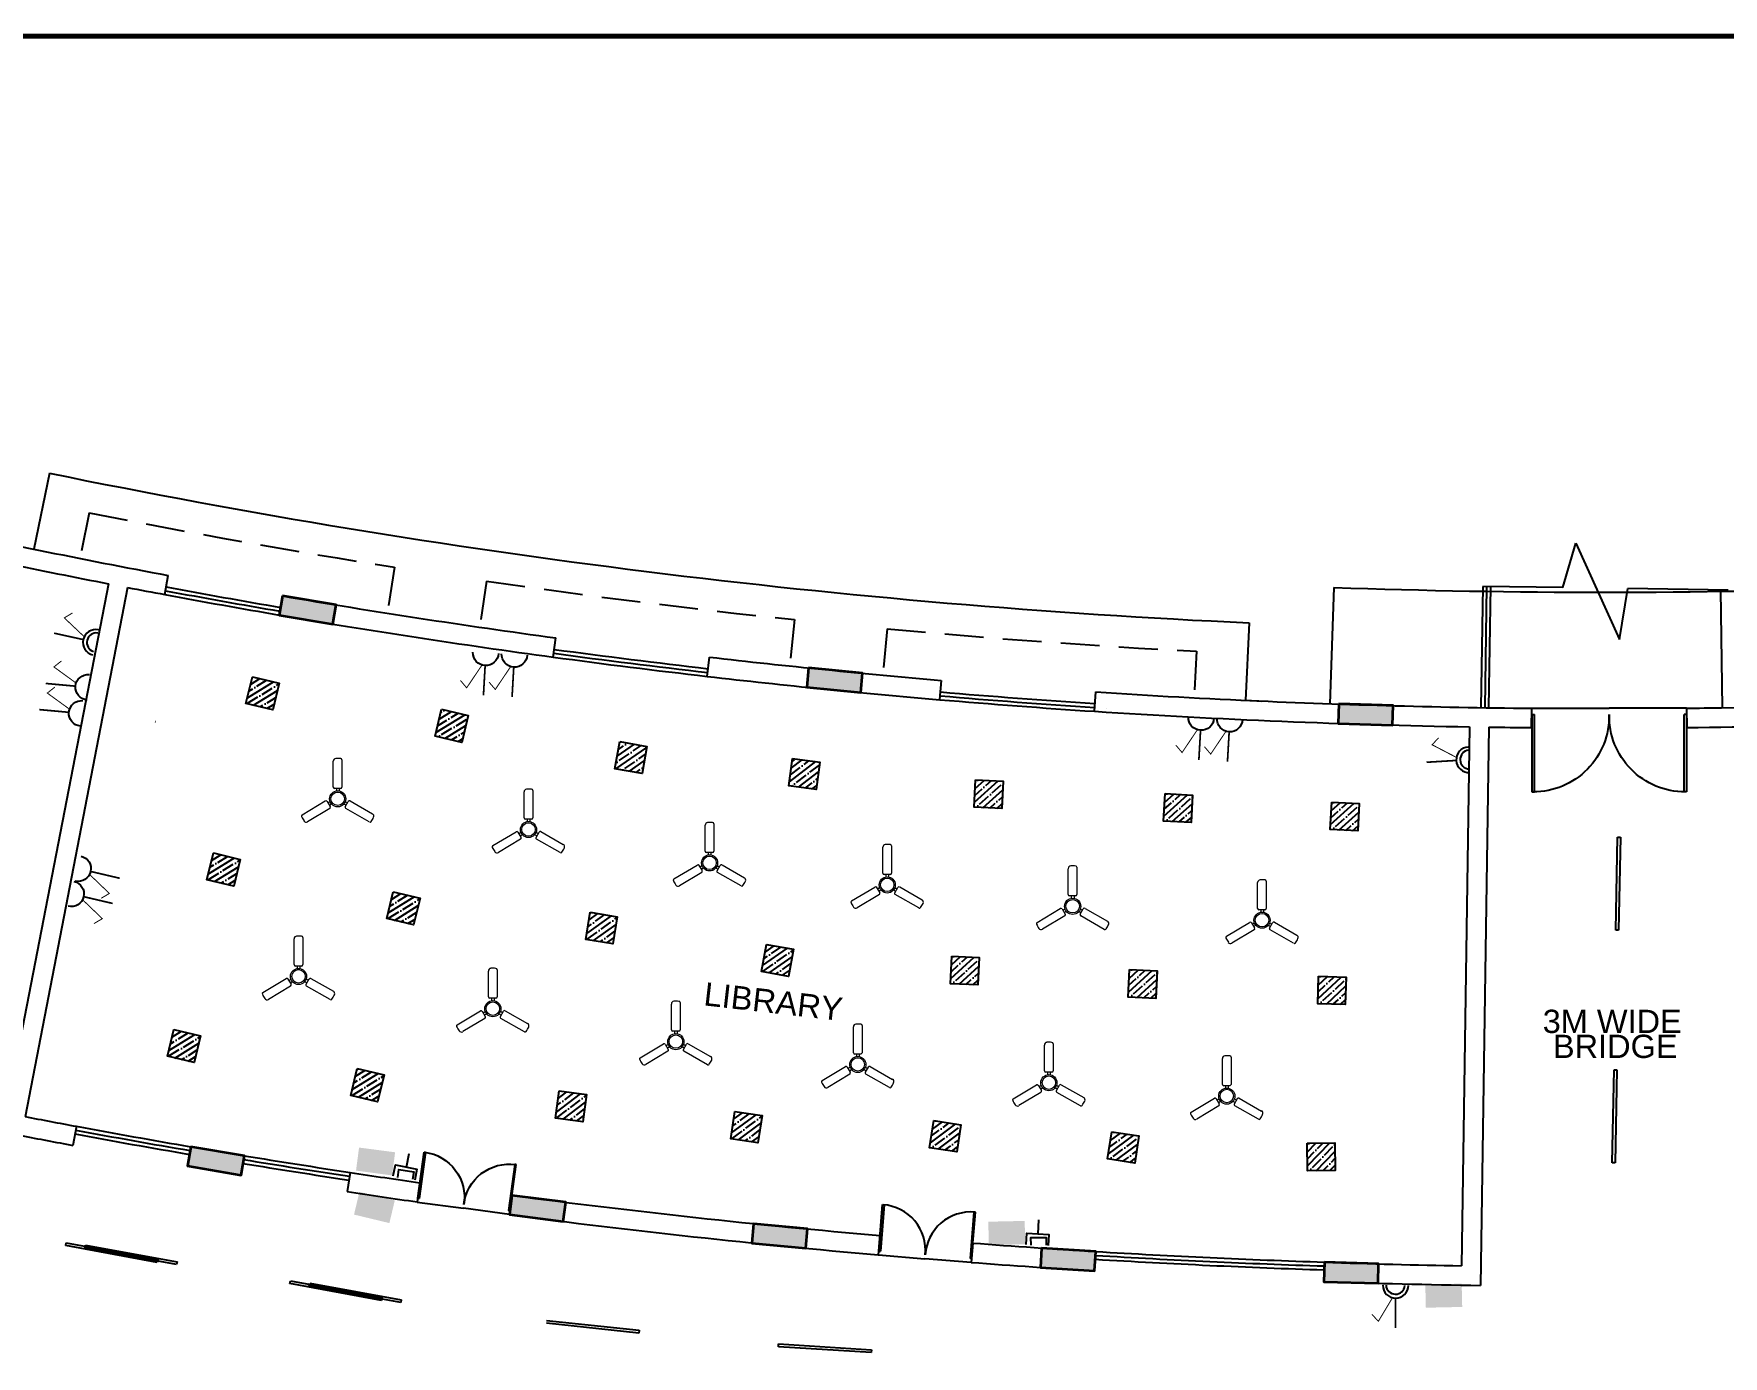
# Model space of a CAD drawing. Header units: inches. Extents: x -221585 to 401252, y -284294 to 332380.
# Drawn here: x 143066 to 145244, y 54411 to 56117 of the extents above; entities that cross this region are included whole.
import ezdxf

# ---------------------------------------------------------------- set-up
doc = ezdxf.new("R2010")
doc.units = ezdxf.units.IN
doc.header["$MEASUREMENT"] = 0
doc.linetypes.add('HIDDEN', pattern=[0.375, 0.25, -0.125])
doc.linetypes.add('HIDDEN2', pattern=[0.1875, 0.125, -0.0625])
for name, color, linetype in [('A_dimension_100', 233, 'Continuous'), ('E-LIGHT', 7, 'Continuous'), ('Power', 7, 'Continuous'), ('UPS', 7, 'Continuous')]:
    doc.layers.add(name, color=color, linetype=linetype)
for name, color, linetype, lineweight in [('ceilingfan', 1, 'Continuous', 15), ('column fa 25', 3, 'Continuous', 35), ('text', 72, 'HIDDEN2', 5)]:
    doc.layers.add(name, color=color, linetype=linetype, lineweight=lineweight)
doc.styles.add('DIM', font='arial.ttf')

# ---------------------------------------------------------------- blocks, each defined once
blk = doc.blocks.new('RYTRTRTRTRT')
at = {"color": 1}
for p, q in [((42.518, 61.153), (42.518, 61.753)), ((42.518, 61.753), (42.538, 61.753)), ((42.538, 61.753), (42.538, 61.153)), ((43.718, 61.753), (43.698, 61.753)), ((43.698, 61.753), (43.698, 61.153)), ((43.718, 61.153), (43.718, 61.753)), ((42.518, 61.153), (42.538, 61.153)), ((42.518, 61.103), (43.118, 61.103)), ((43.718, 61.103), (43.118, 61.103)), ((43.718, 61.153), (43.698, 61.153))]:
    blk.add_line(p, q, dxfattribs=at)
for centre, start, end in [((42.528, 61.163), 359.0371, 90), ((43.708, 61.163), 90, 180.9629)]:
    blk.add_arc(centre, 0.59, start, end, dxfattribs=at)
blk = doc.blocks.new('dd')
at = {"layer": 'column fa 25', "ltscale": 10}
h = blk.add_hatch(color=3, dxfattribs=at)
h.set_gradient(color1=(141, 141, 141), color2=(145, 145, 145), one_color=1, tint=0.57, name='CYLINDER')
h.paths.add_polyline_path([(177327.8, 119886), (177352.8, 119886), (177352.8, 119956), (177327.8, 119956)])
at = {"layer": 'column fa 25', "color": 1, "ltscale": 10}
blk.add_lwpolyline([(177327.8, 119886), (177352.8, 119886), (177352.8, 119956), (177327.8, 119956)], close=True, dxfattribs=at)
blk = doc.blocks.new('Fan')
at = {"color": 6}
for p, q in [((-5.8, 15.7), (-5.8, 48.4)), ((5.2, 50.1), (5.2, 15.7)), ((3.5, 14), (-4.1, 14)), ((-1.9, 14), (-1.9, 10.8)), ((1.5, 14), (1.5, 10.8)), ((-45.2, -19.5), (-15.9, -1.9)), ((-10.2, -11.4), (-38.2, -28.2)), ((-13.6, -2.5), (-9.7, -9)), ((-12.6, -4.2), (-9.9, -2.6)), ((-10.8, -7.1), (-8.1, -5.5)), ((10.3, -7.3), (7.6, -5.8)), ((12, -4.4), (9.3, -2.8)), ((9.4, -9.1), (13.2, -2.4)), ((39.7, -28.3), (10, -11.4)), ((15.5, -1.8), (43.8, -18))]:
    blk.add_line(p, q, dxfattribs=at)
for centre, radius in [((-0.2, 0.8), 10.2), ((-0.2, 0.9), 8.5)]:
    blk.add_circle(centre, radius, dxfattribs=at)
for centre, radius, start, end in [((-2.4, 48.4), 3.4, 92.735, 180), ((-0.2, 0.9), 51, 85.7207, 92.735), ((3.5, 50.1), 1.7, 0, 85.7207), ((-4.1, 15.7), 1.7, 180, 270), ((3.5, 15.7), 1.7, 270, 0), ((-44.4, -21), 1.7, 120.9808, 206.3239), ((-15, -3.4), 1.7, 30.9808, 120.9808), ((-11.1, -9.9), 1.7, 300.9808, 30.9808), ((10.8, -9.9), 1.7, 150.2708, 240.2708), ((14.6, -3.3), 1.7, 60.2708, 150.2708), ((42.1, -20.9), 3.4, 332.7215, 60.2708), ((-0.2, 0.9), 51, 206.3239, 213.3255), ((-40, -25.3), 3.4, 213.3255, 300.9808), ((40.6, -26.9), 1.7, 240.2708, 325.7165), ((-0.2, 0.9), 51, 325.7165, 332.7215)]:
    blk.add_arc(centre, radius, start, end, dxfattribs=at)
blk = doc.blocks.new('ups 6A')
at = {"layer": 'E-LIGHT', "color": 4}
for points, const_width in [([(5905667, -1658491), (5905670, -1658287)], 11.7), ([(5905692, -1658286), (5905785, -1658448), (5905831, -1658401)], 6.64)]:
    blk.add_lwpolyline(points, dxfattribs=dict(at, const_width=const_width))
blk.add_arc((5905672, -1658200), 87.4, 179.0102, 359.0102, dxfattribs=at)
blk = doc.blocks.new('16A')
at = {"layer": 'E-LIGHT', "color": 1}
for points, const_width in [([(5916857, -1642748), (5916861, -1642952)], 11.7), ([(5916882, -1642953), (5916975, -1642791), (5917021, -1642838)], 6.64)]:
    blk.add_lwpolyline(points, dxfattribs=dict(at, const_width=const_width))
for centre, radius, start, end in [((5916862, -1643039), 87.4, 0.9898, 180.9898), ((5916863, -1643043), 64.6, 4.2725, 175.7579)]:
    blk.add_arc(centre, radius, start, end, dxfattribs=at)

msp = doc.modelspace()

# ---------------------------------------------------------------- hatches: boundary and pattern name
at = {"ltscale": 10}
h = msp.add_hatch(dxfattribs=at)
h.set_pattern_fill('ANSI35', color=1, scale=50, angle=-13.423)
h.set_pattern_definition([(31.5770164, (-49845.234, -85798.508), (-6.5455525, 10.6492132), []), (31.5770164, (-49836.637, -85800.56), (-6.5455525, 10.6492132), [15.625, -3.125, 0, -3.125])])
h.paths.add_polyline_path([(143373.8, 55244.8), (143382.1, 55279.3), (143347.6, 55287.5), (143339.3, 55253)])
h = msp.add_hatch(dxfattribs=at)
h.set_pattern_fill('ANSI35', color=1, scale=50, angle=-13.423)
h.set_pattern_definition([(31.5770164, (-49829.143, -85792.147), (-6.5455525, 10.6492132), []), (31.5770164, (-49820.546, -85794.199), (-6.5455525, 10.6492132), [15.625, -3.125, 0, -3.125])])
h.paths.add_polyline_path([(143617.6, 55202.9), (143625.8, 55237.4), (143591.3, 55245.7), (143583.1, 55211.1)])
h = msp.add_hatch(dxfattribs=at)
h.set_pattern_fill('ANSI35', color=1, scale=50, angle=-10.1892)
h.set_pattern_definition([(34.8108347, (-41567.234, -96488.888), (-7.13586046, 10.2630159), []), (34.8108347, (-41558.535, -96490.451), (-7.13586046, 10.2630159), [15.625, -3.125, 0, -3.125])])
h.paths.add_polyline_path([(143850, 55162.7), (143856.3, 55197.6), (143821.3, 55203.9), (143815, 55169)])
h = msp.add_hatch(dxfattribs=at)
h.set_pattern_fill('ANSI35', color=1, scale=50, angle=-7.5034)
h.set_pattern_definition([(37.496601, (-34265.83, -105015.035), (-7.6089295, 9.9173682), []), (37.496601, (-34257.067, -105016.189), (-7.6089295, 9.9173682), [15.625, -3.125, 0, -3.125])])
h.paths.add_polyline_path([(144074.5, 55142.2), (144079.1, 55177.4), (144043.9, 55182.1), (144039.3, 55146.9)])
h = msp.add_hatch(dxfattribs=at)
h.set_pattern_fill('ANSI35', color=1, scale=50, angle=-2.9665)
h.set_pattern_definition([(42.033545, (-21032, -118651.923), (-8.36956974, 9.2844118), []), (42.033545, (-21023.173, -118652.381), (-8.36956974, 9.2844118), [15.625, -3.125, 0, -3.125])])
h.paths.add_polyline_path([(144313.9, 55117.5), (144315.7, 55152.9), (144280.2, 55154.8), (144278.4, 55119.3)])
h = msp.add_hatch(dxfattribs=at)
h.set_pattern_fill('ANSI35', color=1, scale=50, angle=-2.9665)
h.set_pattern_definition([(42.033545, (-20787.868, -118669.887), (-8.36956974, 9.2844118), []), (42.033545, (-20779.041, -118670.344), (-8.36956974, 9.2844118), [15.625, -3.125, 0, -3.125])])
h.paths.add_polyline_path([(144558, 55099.5), (144559.8, 55134.9), (144524.4, 55136.8), (144522.5, 55101.3)])
h = msp.add_hatch(dxfattribs=at)
h.set_pattern_fill('ANSI35', color=1, scale=50, angle=-2.9665)
h.set_pattern_definition([(42.033545, (-20572.937, -118680.701), (-8.36956974, 9.2844118), []), (42.033545, (-20564.11, -118681.158), (-8.36956974, 9.2844118), [15.625, -3.125, 0, -3.125])])
h.paths.add_polyline_path([(144772.9, 55088.7), (144774.8, 55124.1), (144739.3, 55126), (144737.5, 55090.5)])
h = msp.add_hatch(dxfattribs=at)
h.set_pattern_fill('ANSI35', color=1, scale=50, angle=-13.423)
h.set_pattern_definition([(31.5770164, (-49895.562, -86025.734), (-6.5455525, 10.6492132), []), (31.5770164, (-49886.964, -86027.786), (-6.5455525, 10.6492132), [15.625, -3.125, 0, -3.125])])
h.paths.add_polyline_path([(143323.5, 55017.5), (143331.8, 55052.1), (143297.2, 55060.3), (143289, 55025.8)])
h = msp.add_hatch(dxfattribs=at)
h.set_pattern_fill('ANSI35', color=1, scale=50, angle=-13.423)
h.set_pattern_definition([(31.5770164, (-49663.562, -86075.734), (-6.5455525, 10.6492132), []), (31.5770164, (-49654.964, -86077.786), (-6.5455525, 10.6492132), [15.625, -3.125, 0, -3.125])])
h.paths.add_polyline_path([(143555.5, 54967.5), (143563.8, 55002.1), (143529.2, 55010.3), (143521, 54975.8)])
h = msp.add_hatch(dxfattribs=at)
h.set_pattern_fill('ANSI35', color=1, scale=50, angle=-9.2422)
h.set_pattern_definition([(35.7578265, (-38609.827, -99811.287), (-7.3045065, 10.1436771), []), (35.7578265, (-38601.103, -99812.707), (-7.3045065, 10.1436771), [15.625, -3.125, 0, -3.125])])
h.paths.add_polyline_path([(143812.4, 54943.1), (143818.1, 54978.2), (143783.1, 54983.9), (143777.4, 54948.8)])
h = msp.add_hatch(dxfattribs=at)
h.set_pattern_fill('ANSI35', color=1, scale=50, angle=-10.4327)
h.set_pattern_definition([(34.5672965, (-41559.319, -96029.619), (-7.09217275, 10.2932544), []), (34.5672965, (-41550.626, -96031.22), (-7.09217275, 10.2932544), [15.625, -3.125, 0, -3.125])])
h.paths.add_polyline_path([(144038.9, 54901.2), (144045.4, 54936.1), (144010.4, 54942.5), (144004, 54907.6)])
h = msp.add_hatch(dxfattribs=at)
h.set_pattern_fill('ANSI35', color=1, scale=50, angle=-2.7185)
h.set_pattern_definition([(42.281459, (-20309.288, -119593.049), (-8.4096642, 9.2481105), []), (42.281459, (-20300.46, -119593.468), (-8.4096642, 9.2481105), [15.625, -3.125, 0, -3.125])])
h.paths.add_polyline_path([(144283.1, 54890.1), (144284.8, 54925.6), (144249.4, 54927.3), (144247.7, 54891.8)])
h = msp.add_hatch(dxfattribs=at)
h.set_pattern_fill('ANSI35', color=1, scale=50, angle=-2.7185)
h.set_pattern_definition([(42.281459, (-20079.936, -119610.3), (-8.4096642, 9.2481105), []), (42.281459, (-20071.107, -119610.72), (-8.4096642, 9.2481105), [15.625, -3.125, 0, -3.125])])
h.paths.add_polyline_path([(144512.5, 54872.9), (144514.2, 54908.4), (144478.7, 54910), (144477, 54874.6)])
h = msp.add_hatch(dxfattribs=at)
h.set_pattern_fill('ANSI35', color=1, scale=50, angle=-1.7058)
h.set_pattern_definition([(43.2941534, (-16726.138, -122500.183), (-8.57180106, 9.0980342), []), (43.2941534, (-16717.303, -122500.446), (-8.57180106, 9.0980342), [15.625, -3.125, 0, -3.125])])
h.paths.add_polyline_path([(144756.8, 54864.8), (144757.8, 54900.2), (144722.3, 54901.3), (144721.3, 54865.8)])
h = msp.add_hatch(dxfattribs=at)
h.set_pattern_fill('ANSI35', color=1, scale=50, angle=-13.423)
h.set_pattern_definition([(31.5770164, (-49946.562, -86253.234), (-6.5455525, 10.6492132), []), (31.5770164, (-49937.964, -86255.286), (-6.5455525, 10.6492132), [15.625, -3.125, 0, -3.125])])
h.paths.add_polyline_path([(143272.5, 54790), (143280.8, 54824.6), (143246.2, 54832.8), (143238, 54798.3)])
h = msp.add_hatch(dxfattribs=at)
h.set_pattern_fill('ANSI35', color=1, scale=50, angle=-13.423)
h.set_pattern_definition([(31.5770164, (-49710.062, -86303.734), (-6.5455525, 10.6492132), []), (31.5770164, (-49701.464, -86305.786), (-6.5455525, 10.6492132), [15.625, -3.125, 0, -3.125])])
h.paths.add_polyline_path([(143509, 54739.5), (143517.3, 54774.1), (143482.7, 54782.3), (143474.5, 54747.8)])
h = msp.add_hatch(dxfattribs=at)
h.set_pattern_fill('ANSI35', color=1, scale=50, angle=-7.7436)
h.set_pattern_definition([(37.2564035, (-34539.09, -104758.459), (-7.56728684, 9.94917936), []), (37.2564035, (-34530.332, -104759.65), (-7.56728684, 9.94917936), [15.625, -3.125, 0, -3.125])])
h.paths.add_polyline_path([(143773.6, 54713.8), (143778.4, 54748.9), (143743.2, 54753.7), (143738.5, 54718.5)])
h = msp.add_hatch(dxfattribs=at)
h.set_pattern_fill('ANSI35', color=1, scale=50, angle=-8.4896)
h.set_pattern_definition([(36.510431, (-36374.348, -102450.587), (-7.437114, 10.046857), []), (36.510431, (-36365.606, -102451.891), (-7.437114, 10.046857), [15.625, -3.125, 0, -3.125])])
h.paths.add_polyline_path([(143999.5, 54686.6), (144004.7, 54721.7), (143969.6, 54727), (143964.4, 54691.9)])
h = msp.add_hatch(dxfattribs=at)
h.set_pattern_fill('ANSI35', color=1, scale=50, angle=-8.6735)
h.set_pattern_definition([(36.326472, (-37550.521, -101790.718), (-7.4048184, 10.0706834), []), (36.326472, (-37541.783, -101792.051), (-7.4048184, 10.0706834), [15.625, -3.125, 0, -3.125])])
h.paths.add_polyline_path([(144255.8, 54674.9), (144261.2, 54710), (144226.1, 54715.4), (144220.8, 54680.3)])
h = msp.add_hatch(dxfattribs=at)
h.set_pattern_fill('ANSI35', color=1, scale=50, angle=-8.6735)
h.set_pattern_definition([(36.326472, (-37320.979, -101805.224), (-7.4048184, 10.0706834), []), (36.326472, (-37312.241, -101806.557), (-7.4048184, 10.0706834), [15.625, -3.125, 0, -3.125])])
h.paths.add_polyline_path([(144485.4, 54660.4), (144490.7, 54695.5), (144455.6, 54700.9), (144450.3, 54665.8)])
h = msp.add_hatch(dxfattribs=at)
h.set_pattern_fill('ANSI35', color=1, scale=50, angle=0.6991)
h.set_pattern_definition([(45.6991424, (-9154.339, -129333.983), (-8.9460285, 8.730325), []), (45.6991424, (-9145.501, -129333.875), (-8.9460285, 8.730325), [15.625, -3.125, 0, -3.125])])
h.paths.add_polyline_path([(144743.6, 54651), (144743.2, 54686.5), (144707.7, 54686), (144708.1, 54650.5)])

# ---------------------------------------------------------------- linework, layer by layer
at = {"color": 20, "ltscale": 10}
msp.add_line((143086, 55550, -0.4), (143065.9, 55452.1), dxfattribs=at)
at = {"color": 20, "linetype": 'HIDDEN', "ltscale": 200}
for p, q in [((143137, 55498.9, -0.4), (143125.3, 55440.1, -0.1)), ((143530.9, 55428.8, -0.4), (143521.5, 55369.5)), ((143649.5, 55410.8, -0.4), (143640.9, 55351.4)), ((144046.5, 55361.2), (144040.3, 55301.5)), ((144165.9, 55349.4), (144160.4, 55289.6)), ((144565, 55320.4), (144561.8, 55260.5))]:
    msp.add_line(p, q, dxfattribs=at)
at = {"color": 4, "ltscale": 10}
for p, q in [((145037.3, 55402.5, 0.4), (145054.1, 55459.9, 0.4)), ((145054.1, 55459.9, 0.4), (145110.5, 55335.4, 0.4)), ((143162.1, 55407.4), (143024.1, 54695.6)), ((143186.7, 55402.6), (143054.4, 54720.3)), ((143234.5, 55393.6, 0), (143239.1, 55418.1, 0)), ((143239.1, 55418.1, 0), (143239.1, 55418.1, 0)), ((144742, 55402.7, -1.3), (144736.7, 55252.8)), ((144934, 55404, 0.4), (144931.6, 55247.8, 0.4)), ((145037.3, 55402.5, 0.4), (144934, 55404, 0.4)), ((144939, 55404, 0.4), (144936.6, 55247.7, 0.4)), ((144944, 55403.9, 0.4), (144941.6, 55247.6, 0.4)), ((145110.5, 55335.4, 0.4), (145121, 55401.3, 0.4)), ((145250.5, 55399.3, 0.4), (145121, 55401.3, 0.4)), ((145240.5, 55399.2, 0.4), (145242.8, 55247.6, 0.4)), ((143382.3, 55367.1), (143386.4, 55391.5, 0)), ((144632.8, 55357.1), (144628.2, 55257.2)), ((143735.6, 55312.9), (143738.9, 55337.7)), ((143934.1, 55288), (143937, 55312.9)), ((144233.8, 55258), (144236, 55282.9)), ((144433.4, 55243), (144435, 55267.9)), ((144448.4, 55247), (144448.4, 55247)), ((144997.1, 55222), (144997.3, 55247, -0.4)), ((145196.9, 55247.1, 0), (145197.2, 55222.1)), ((144916.9, 55223), (144906.6, 54528.1, 0.4)), ((144941.9, 55222.6, 0.4), (144931.2, 54502.7)), ((143120.6, 54708.1, 0.4), (143116.1, 54683.2, 0.4)), ((143268.1, 54681.5), (143263.7, 54656.9, 0)), ((143337.2, 54669.9), (143332.9, 54645.1, 0)), ((143473.6, 54648.4, 0.4), (143469.8, 54623.7, 0.4)), ((143563.5, 54635.1, 0), (143560.1, 54610.4, 0.4)), ((143682.2, 54619, 0), (143679.1, 54594.1, 0)), ((144156.8, 54567, 0.4), (144154.6, 54542.1, 0.4)), ((144276.4, 54557.3, 0.4), (144274.5, 54532.4, 0.4)), ((144435.1, 54546.5, 0), (144433.6, 54521.5, 0)), ((144729.8, 54532.8, 0), (144729.1, 54507.6, 0))]:
    msp.add_line(p, q, dxfattribs=at)
at = {"color": 5}
for p, q in [((145105.5, 54960.8), (145107.9, 55080.7)), ((145107.9, 55080.7), (145111.6, 55080.6)), ((145111.6, 55080.6), (145109.1, 54960.7)), ((145109.1, 54960.7), (145105.5, 54960.8)), ((145101, 54660.8), (145103.4, 54780.7)), ((145103.4, 54780.7), (145107.1, 54780.6)), ((145107.1, 54780.6), (145104.7, 54660.8)), ((145104.7, 54660.8), (145101, 54660.8)), ((143106.9, 54554.1, -0.4), (143107.6, 54557.7, -0.4)), ((143224.9, 54532.5, -0.4), (143106.9, 54554.1, -0.4)), ((143107.6, 54557.7, -0.4), (143225.5, 54536.1, -0.4)), ((143131.8, 54551.2, -0.4), (143132.5, 54554.8, -0.4)), ((143249.8, 54529.6, -0.4), (143131.8, 54551.2, -0.4)), ((143132.5, 54554.8, -0.4), (143250.4, 54533.2, -0.4)), ((143225.5, 54536.1, -0.4), (143224.9, 54532.5, -0.4)), ((143250.4, 54533.2, -0.4), (143249.8, 54529.6, -0.4)), ((143395.9, 54505.1, -0.4), (143396.6, 54508.7, -0.4)), ((143396.6, 54508.7, -0.4), (143514.5, 54487.1, -0.4)), ((143420.8, 54502.2, -0.4), (143421.5, 54505.8, -0.4)), ((143421.5, 54505.8, -0.4), (143539.4, 54484.2, -0.4)), ((143513.9, 54483.5, -0.4), (143395.9, 54505.1, -0.4)), ((143538.8, 54480.6, -0.4), (143420.8, 54502.2, -0.4)), ((143514.5, 54487.1, -0.4), (143513.9, 54483.5, -0.4)), ((143539.4, 54484.2, -0.4), (143538.8, 54480.6, -0.4)), ((143845.8, 54441.2, -0.4), (143726.6, 54454, -0.4)), ((143727, 54457.7, -0.4), (143846.2, 54444.9, -0.4)), ((143846.2, 54444.9, -0.4), (143845.8, 54441.2, -0.4)), ((144025.9, 54423.6, -0.4), (144026.1, 54427.3, -0.4)), ((144145.5, 54416.1, -0.4), (144025.9, 54423.6, -0.4)), ((144026.1, 54427.3, -0.4), (144145.8, 54419.7, -0.4)), ((144145.8, 54419.7, -0.4), (144145.5, 54416.1, -0.4))]:
    msp.add_line(p, q, dxfattribs=at)
at = {"color": 6, "const_width": 6.3}
msp.add_lwpolyline([(149795.2, 50312.2), (141179.9, 50312.2), (141179.9, 56113.4), (149795.2, 56113.4)], close=True, dxfattribs=at)
at = {"color": 1, "ltscale": 10}
for points in [[(143347.6, 55287.5), (143382.1, 55279.3), (143373.8, 55244.8), (143339.3, 55253)], [(144043.9, 55182.1), (144079.1, 55177.4), (144074.5, 55142.2), (144039.3, 55146.9)]]:
    msp.add_lwpolyline(points, close=True, dxfattribs=at)
at = {"color": 1, "ltscale": 10, "elevation": 0}
for points in [[(143591.3, 55245.7), (143625.8, 55237.4), (143617.6, 55202.9), (143583.1, 55211.1)], [(143821.3, 55203.9), (143856.3, 55197.6), (143850, 55162.7), (143815, 55169)], [(144280.2, 55154.8), (144315.7, 55152.9), (144313.9, 55117.5), (144278.4, 55119.3)], [(144524.4, 55136.8), (144559.8, 55134.9), (144558, 55099.5), (144522.5, 55101.3)], [(144739.3, 55126), (144774.8, 55124.1), (144772.9, 55088.7), (144737.5, 55090.5)], [(143297.2, 55060.3), (143331.8, 55052.1), (143323.5, 55017.5), (143289, 55025.8)], [(143529.2, 55010.3), (143563.8, 55002.1), (143555.5, 54967.5), (143521, 54975.8)], [(143783.1, 54983.9), (143818.1, 54978.2), (143812.4, 54943.1), (143777.4, 54948.8)], [(144010.4, 54942.5), (144045.4, 54936.1), (144038.9, 54901.2), (144004, 54907.6)], [(144249.4, 54927.3), (144284.8, 54925.6), (144283.1, 54890.1), (144247.7, 54891.8)], [(144478.7, 54910), (144514.2, 54908.4), (144512.5, 54872.9), (144477, 54874.6)], [(144722.3, 54901.3), (144757.8, 54900.2), (144756.8, 54864.8), (144721.3, 54865.8)], [(143246.2, 54832.8), (143280.8, 54824.6), (143272.5, 54790), (143238, 54798.3)], [(143482.7, 54782.3), (143517.3, 54774.1), (143509, 54739.5), (143474.5, 54747.8)], [(143743.2, 54753.7), (143778.4, 54748.9), (143773.6, 54713.8), (143738.5, 54718.5)], [(143969.6, 54727), (144004.7, 54721.7), (143999.5, 54686.6), (143964.4, 54691.9)], [(144226.1, 54715.4), (144261.2, 54710), (144255.8, 54674.9), (144220.8, 54680.3)], [(144455.6, 54700.9), (144490.7, 54695.5), (144485.4, 54660.4), (144450.3, 54665.8)], [(144707.7, 54686), (144743.2, 54686.5), (144743.6, 54651), (144708.1, 54650.5)]]:
    msp.add_lwpolyline(points, close=True, dxfattribs=at)
at = {"color": 20, "ltscale": 10}
for centre, radius, start, end in [((145092.1, 65335), 9988.5, 258.4136, 267.36439), ((145092.1, 65335, -0.4), 9938.5, 267.98125, 272.0176)]:
    msp.add_arc(centre, radius, start, end, dxfattribs=at)
at = {"color": 4, "ltscale": 10}
for centre, radius, start, end in [((145092.1, 65335), 10088.5, 257.47826, 259.41605), ((145092.1, 65335), 10113.5, 257.47541, 258.99838), ((145092.1, 65335), 10113.5, 259.14007, 259.41607), ((145092.1, 65335), 10088.5, 260.2656, 262.29145), ((145092.1, 65335), 10113.5, 260.26637, 262.29145), ((145092.1, 65335), 10088.5, 263.42508, 265.13171), ((145092.1, 65335), 10113.5, 263.42508, 265.13171), ((145092.1, 65335), 10088.5, 266.26534, 267.48344), ((145092.1, 65335), 10088.5, 270.85096, 274.22089), ((145092.1, 65335), 10088.5, 267.32952, 269.46152), ((145092.1, 65335), 10088.5, 270.59521, 270.85096), ((145159.3, 65324, 0.8), 10278.5, 259.13811, 259.13819), ((145093.2, 65354.8), 10133.3, 266.2667, 269.00335), ((145092.1, 65335), 10113.5, 270.59404, 273.25624), ((145092.1, 65335), 10113.5, 269.14904, 269.46152), ((145092.3, 65337.5), 10810.9, 259.13441, 259.49134), ((145092.3, 65337.5), 10835.9, 259.13422, 259.4919), ((145040, 62793.7, -0.8), 8266.7, 267.84953, 269.07536), ((145111.1, 66323, 0), 11821.6, 268.14816, 269.12824)]:
    msp.add_arc(centre, radius, start, end, dxfattribs=at)
at = {"color": 20, "linetype": 'HIDDEN', "ltscale": 200}
for start, end in [(258.75777, 261.04369), (261.72925, 264.01518), (264.70079, 266.98672)]:
    msp.add_arc((145092.1, 65335, -0.4), 10028.5, start, end, dxfattribs=at)
at = {"color": 5, "ltscale": 10}
for radius, start, end in [(10108.5, 259.41607, 260.26637), (10103.5, 259.41607, 260.26618), (10113.5, 259.41607, 260.26637), (10113.5, 262.29145, 263.42508), (10108.5, 262.29145, 263.42508), (10103.5, 262.29145, 263.42508), (10103.5, 265.13171, 266.26534), (10113.5, 265.13171, 266.26534), (10108.5, 265.13171, 266.26534)]:
    msp.add_arc((145092.1, 65335), radius, start, end, dxfattribs=at)
at = {"color": 5, "ltscale": 8}
for centre, radius, start, end in [((145092.5, 65336.5, 0.4), 10815, 259.48928, 260.28353), ((145092.5, 65336.5, 0.4), 10810, 259.48914, 260.28376), ((145092.5, 65336.5, 0.4), 10820, 259.48942, 260.28331), ((145092.5, 65336.5, 0.4), 10820, 260.654, 261.38667), ((145092.5, 65336.5, 0.4), 10815, 260.6544, 261.38667), ((145092.5, 65336.5, 0.4), 10810, 260.6548, 261.38667), ((145091.6, 65491, 0), 10974.2, 266.56719, 268.10922), ((145083.5, 65337, 0), 10815, 266.5616, 268.12545), ((145080.6, 65283.8, 0), 10756.7, 266.55963, 268.13108)]:
    msp.add_arc(centre, radius, start, end, dxfattribs=at)
at = {"color": 4, "ltscale": 8}
for radius, start, end in [(10810, 261.38667, 261.86848), (10835, 261.38667, 261.86924), (10810, 262.50393, 265.03425), (10835, 262.5041, 265.03425), (10810, 265.67029, 266.51347), (10835, 265.67029, 266.51346)]:
    msp.add_arc((145092.5, 65336.5, 0.4), radius, start, end, dxfattribs=at)
at = {"color": 3, "ltscale": 10}
for points in [[(143527.7, 54644.6, 0), (143481.2, 54650.8, 0), (143531.6, 54674.4, 0), (143485.1, 54680.5, 0)], [(143524.2, 54583.1, 0), (143478.6, 54594.1, 0), (143531.2, 54612.3, 0), (143485.6, 54623.3, 0)], [(144344.1, 54555.9, 0), (144297.2, 54554.8, 0), (144343.4, 54585.9, 0), (144296.5, 54584.9, 0)], [(144907.6, 54475), (144860.7, 54474), (144906.9, 54505), (144860, 54504)]]:
    msp.add_solid(points, dxfattribs=at)
at = {"layer": 'A_dimension_100', "color": 3, "ltscale": 0.05}
for points in [[(143529, 54644), (143531.9, 54658.2), (143559.8, 54652.5), (143556.9, 54638.3)], [(143546.1, 54655.3), (143549.7, 54673)], [(143534.9, 54642.1), (143536.3, 54652), (143555.6, 54649.2), (143554.2, 54639.3)], [(144360.6, 54569.3), (144361.5, 54587.3)], [(144345.4, 54555.5), (144346.2, 54570), (144374.6, 54568.6), (144373.9, 54554.1)], [(144351.6, 54554.5), (144351.5, 54564.5), (144371, 54564.7), (144371.1, 54554.7)]]:
    msp.add_lwpolyline(points, dxfattribs=at)

# ---------------------------------------------------------------- block references
at = {"color": 4}
for p, xscale, yscale, zscale, rotation in [((137925, 65410.8, 0.4), -166.3369111803477, 166.3369111803622, 166.3369111803573, 180), ((147069.1, 47966.8, 0), -100.0000000000025, 99.99999999999999, 100, 352.2590993074953), ((139422, 48796.4, 0.4), 100.0000000000083, 100.0000000000083, 100.0000000000083, 355.3522709299956)]:
    msp.add_blockref('RYTRTRTRTRT', p, dxfattribs=dict(at, xscale=xscale, yscale=yscale, zscale=zscale, rotation=rotation))
at = {"layer": 'ceilingfan', "xscale": 1.02030405060046, "yscale": 1.02030405060046, "zscale": 1.02030405060046}
for p in [(143457.8, 55129.3), (143703.8, 55089.7, 0), (143937.3, 55046.7, 0), (144166.4, 55018.3), (144405.5, 54990.7, 0), (144649.7, 54972.8, 0), (143407.3, 54900.3), (143657.8, 54858.7, 0), (143893.8, 54816.2, 0), (144128.4, 54786.8), (144374.8, 54763.3, 0), (144604.2, 54746, 0)]:
    msp.add_blockref('Fan', p, dxfattribs=at)
at = {"layer": 'column fa 25', "color": 3}
for p, rotation in [((54767.3, 250236.5, 0), 260.3955051029368), ((41818.8, 243350.9, 0), 264.4719754670823), ((30343.4, 236164.7, 0), 268.2469708280807), ((29646, 235013.9, 0), 268.4621490669279)]:
    msp.add_blockref('dd', p, dxfattribs=dict(at, rotation=rotation))
at = {"layer": 'column fa 25', "color": 3, "extrusion": (-7.31985e-05, -0.000428336, 1), "rotation": 260.3023753541398}
msp.add_blockref('dd', (54965.9, 249670, -33.9), dxfattribs=at)
at = {"layer": 'column fa 25', "color": 3, "extrusion": (-5.52745e-05, -0.000431015, 1), "rotation": 262.692134961649}
msp.add_blockref('dd', (47326.3, 245755.8, -31.5), dxfattribs=at)
at = {"layer": 'column fa 25', "color": 3, "extrusion": (-4.18609e-05, -0.000432524, 1), "rotation": 264.4719749486804}
msp.add_blockref('dd', (41747.9, 242634.3, -29.6), dxfattribs=at)
at = {"layer": 'column fa 25', "color": 3, "extrusion": (-2.64753e-05, -0.000433738, 1), "rotation": 266.5070117732394}
msp.add_blockref('dd', (35505.9, 238853.3, -27.5), dxfattribs=at)
at = {"layer": 'Power', "xscale": 0.1885885860805313, "yscale": 0.1885885860805313, "zscale": 0.1885885860805313}
for p, rotation in [((-419511.1, -956872.2, 0.4), 76.45082343418993), ((-118421, -1072557.4, 0.4), 92.37572517827499), ((1254375, -277206.1, 0.4), 178.8748967057462)]:
    msp.add_blockref('16A', p, dxfattribs=dict(at, rotation=rotation))
at = {"layer": 'UPS', "color": 3, "yscale": 0.1887460698150343, "zscale": 0.1887460698150344}
for p, xscale, rotation in [((1277808.5, 287979.7), -0.1887460698150345, 355.9090806935626), ((1277845.4, 287977.6), -0.1887460698150345, 355.9090806935626), ((335806, -1086360.1, 0.4), -0.1887460698150345, 263.8956391132837), ((335797.5, -1086393.8, 0.4), -0.1887460698150345, 263.8956391132837), ((1278731, 287896.3), -0.1887460698150345, 355.9090806935626), ((1278767.9, 287894.3), -0.1887460698150345, 355.9090806935626), ((108952.7, 1212313.9), -0.1887460698150346, 76.0075217582165), ((108943.6, 1212281.4), -0.1887460698150346, 76.0075217582165)]:
    msp.add_blockref('ups 6A', p, dxfattribs=dict(at, xscale=xscale, rotation=rotation))

# ---------------------------------------------------------------- texts
at = {"layer": 'text', "lineweight": -2, "ltscale": 2, "char_height": 30, "width": 355.22, "attachment_point": 7, "style": 'DIM'}
for s, insert, rotation in [('{\\C3;LIBRARY}', (143928.5, 54864, 0), 353.5028), ('{\\C3;3M WIDE }', (145011.4, 54827.8, 0.4), 359.9851), ('{\\C3;BRIDGE}', (145024.6, 54795.6, 0.4), 359.9851)]:
    msp.add_mtext(s, dxfattribs=dict(at, insert=insert, rotation=rotation))

doc.saveas('drawing.dxf')
